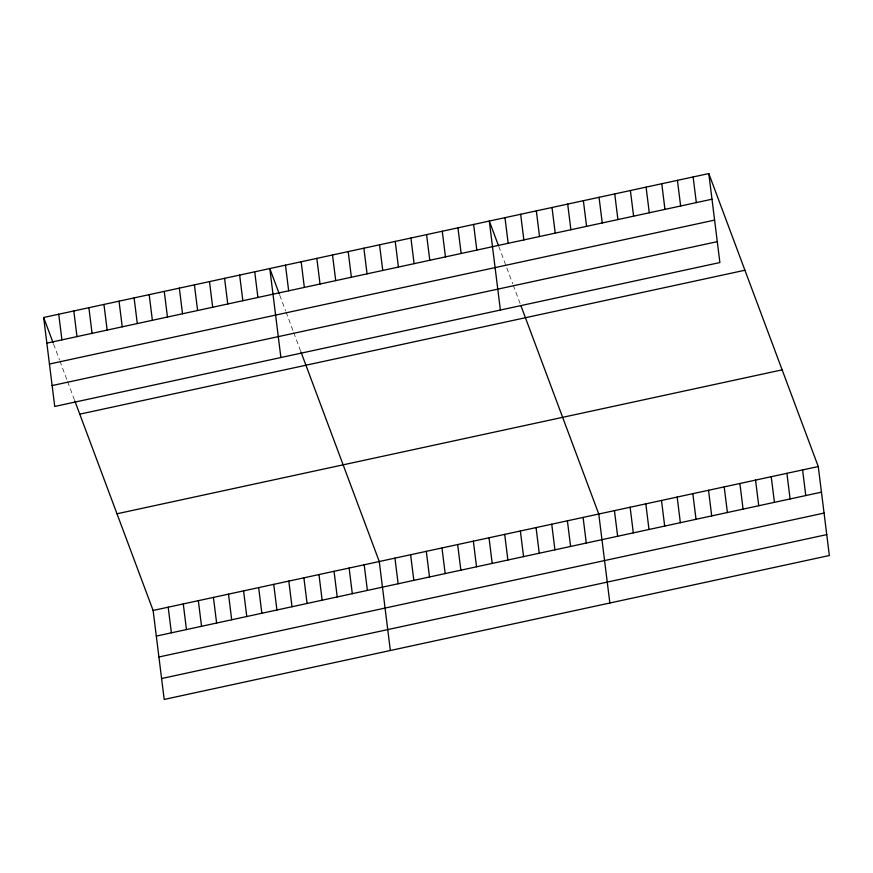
<?xml version="1.0" encoding="UTF-8"?>
<svg xmlns="http://www.w3.org/2000/svg" width="873" height="873" viewBox="0 0 873 873"><rect width="100%" height="100%" fill="white"/><g stroke="black" fill="none" stroke-linecap="round" stroke-linejoin="round"><path stroke-width="0.65" stroke-dasharray="4.37 3.27" d="M498.778 246.437L512.778 283.9M513.237 285.111L520.461 304.448M279.731 295.139L285.602 310.853M286.06 312.054L293.284 331.391M293.732 332.602L300.956 351.939M53.58 344.071L59.451 359.785M59.91 360.996L67.134 380.333M67.581 381.534L74.358 399.659"/><path stroke-width="1.31" d="M708.8 173.563L719.887 262.544L54.737 406.469L43.65 317.488L708.8 173.563L818.263 466.531L829.35 555.512L164.2 699.437L153.113 610.456L74.805 400.871M46.847 343.133L711.997 199.208M49.445 364.03L714.594 220.105M52.129 385.571L717.279 241.646M79.77 414.162L744.92 270.237M116.993 513.771L782.143 369.846M153.113 610.456L818.263 466.531M156.311 636.09L821.46 492.165M158.919 656.998L824.068 513.073M161.592 678.539L826.742 534.614M498.33 245.226L489.295 221.055L500.382 310.046M520.908 305.648L598.769 514.022L609.856 603.003M279.284 293.928L269.801 268.557L280.888 357.537M300.956 351.939L379.264 561.514L390.351 650.505M43.65 317.488L53.133 342.86M802.593 469.914L805.779 495.558M786.911 473.308L790.098 498.952M771.23 476.702L774.427 502.346M755.549 480.095L758.746 505.74M739.878 483.489L743.065 509.134M693.118 176.957L696.316 202.601M724.197 486.883L727.395 512.527M677.437 180.351L680.634 205.995M708.516 490.277L711.713 515.921M661.767 183.745L664.953 209.378M692.835 493.671L696.032 519.304M646.085 187.128L649.283 212.772M677.164 497.064L680.351 522.698M630.404 190.521L633.602 216.166M661.483 500.447L664.68 526.092M614.723 193.915L617.92 219.559M645.802 503.841L648.999 529.485M599.053 197.309L602.239 222.953M630.12 507.235L633.318 532.879M583.371 200.703L586.569 226.347M614.45 510.629L617.637 536.273M567.69 204.096L570.887 229.741M552.009 207.49L555.206 233.135M583.088 517.416L586.285 543.061M536.338 210.884L539.525 236.518M567.406 520.81L570.604 546.454M520.657 214.278L523.855 239.911M551.736 524.204L554.922 549.837M504.976 217.661L508.173 243.305M536.055 527.587L539.252 553.231M520.373 530.98L523.571 556.625M473.624 224.448L476.811 250.093M504.692 534.374L507.89 560.019M457.943 227.842L461.14 253.486M489.022 537.768L492.208 563.412M442.262 231.236L445.459 256.88M473.341 541.162L476.538 566.806M426.581 234.63L429.778 260.274M457.659 544.556L460.857 570.2M410.91 238.023L414.097 263.668M441.978 547.949L445.175 573.594M395.229 241.417L398.426 267.051M426.308 551.343L429.494 576.988M379.548 244.8L382.745 270.444M410.626 554.737L413.824 580.37M363.866 248.194L367.064 273.838M394.945 558.12L398.143 583.764M348.196 251.588L351.382 277.232M332.515 254.981L335.712 280.626M364.194 564.776L367.38 590.421M316.834 258.375L320.031 284.02M349.113 568.039L352.31 593.684M301.152 261.769L304.35 287.413M334.043 571.302L337.229 596.946M285.482 265.163L288.668 290.807M318.961 574.565L322.159 600.209M303.88 577.828L307.078 603.472M254.72 271.819L257.917 297.453M288.81 581.091L291.997 606.735M239.649 275.082L242.836 300.716M273.729 584.353L276.927 609.998M224.568 278.345L227.766 303.979M258.659 587.616L261.845 613.261M209.498 281.597L212.685 307.241M243.578 590.879L246.775 616.524M194.417 284.86L197.614 310.504M228.497 594.142L231.694 619.786M179.336 288.123L182.533 313.767M213.427 597.405L216.613 623.049M164.266 291.386L167.452 317.03M198.346 600.668L201.543 626.312M149.185 294.648L152.382 320.293M183.275 603.93L186.462 629.575M134.115 297.911L137.301 323.556M168.194 607.193L171.392 632.827M119.034 301.174L122.231 326.818M103.952 304.437L107.15 330.081M88.882 307.7L92.069 333.344M73.801 310.963L76.999 336.607M58.731 314.225L61.918 339.87"/></g></svg>
